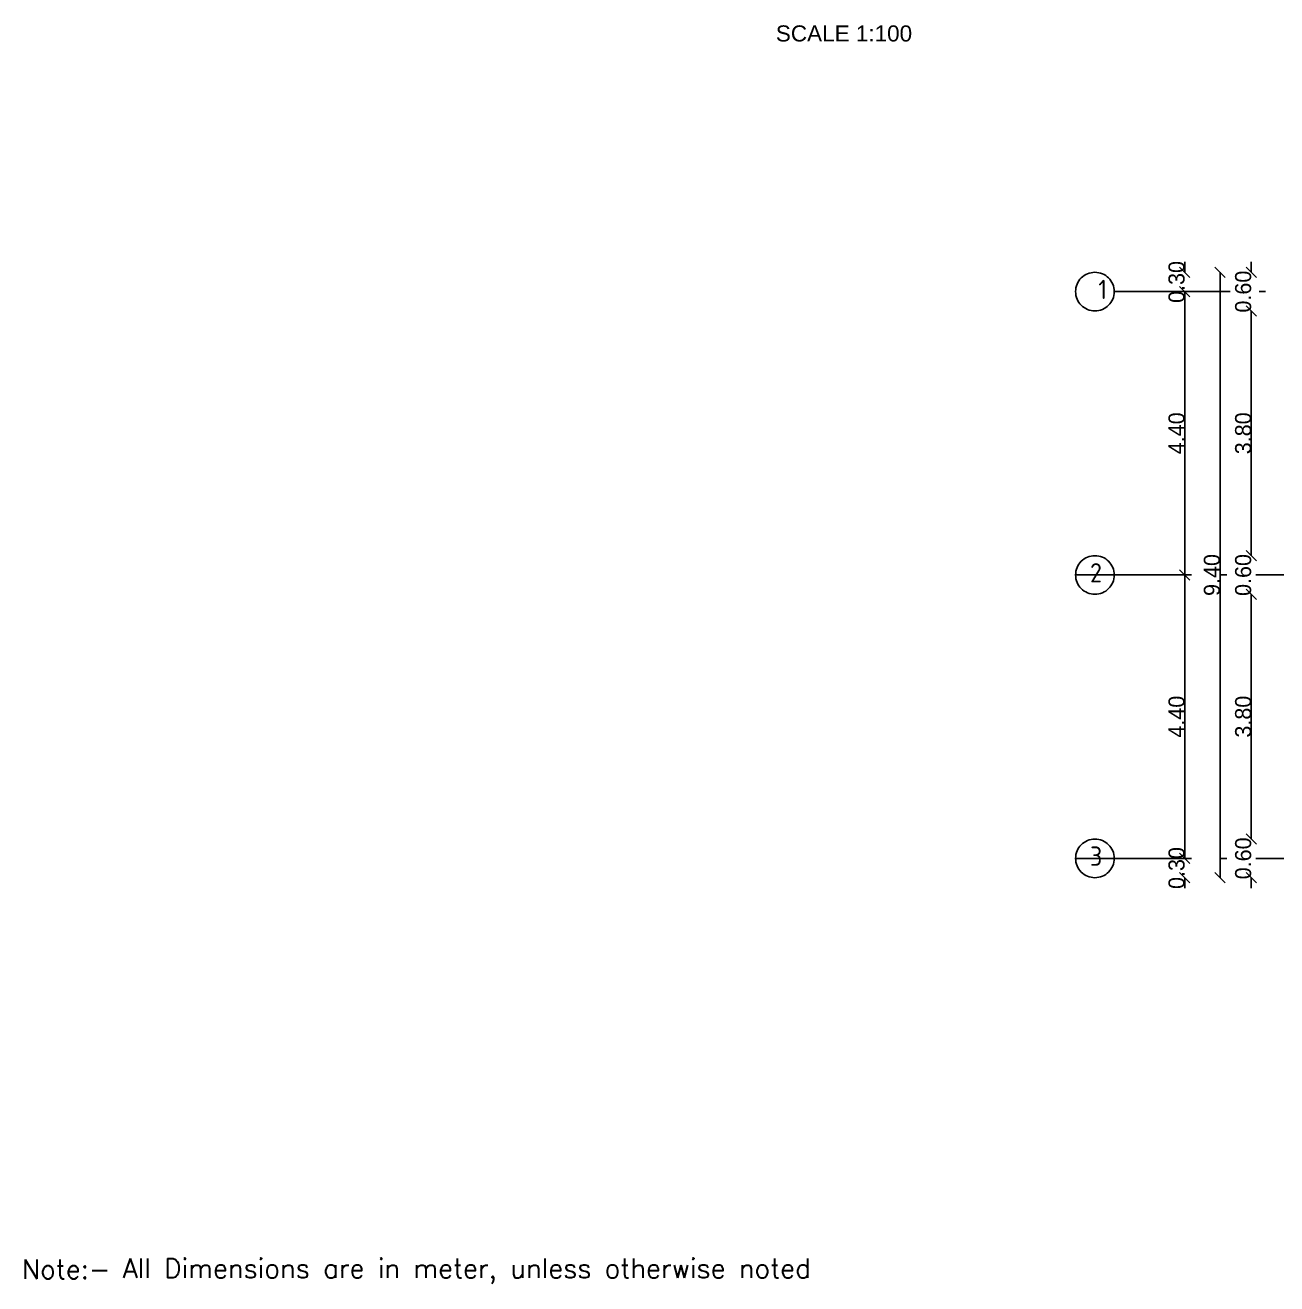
# Model space of a CAD drawing. Extents: x 151242 to 151523, y 158752 to 159354.
# Drawn here: x 151350.47 to 151369.91, y 159066.78 to 159086.32 of the extents above; entities that cross this region are included whole.
import ezdxf

# ---------------------------------------------------------------- set-up
doc = ezdxf.new("R2010")
doc.units = 0
doc.header["$LTSCALE"] = 3
doc.header["$MEASUREMENT"] = 0
doc.header["$PDMODE"] = 2
doc.header["$PDSIZE"] = 0.03
doc.linetypes.add('ACAD_ISO10W100', pattern=[18, 12, -3, 0, -3])
doc.layers.get('0').update_dxf_attribs({"linetype": 'CONTINUOUS'})
doc.layers.get('DEFPOINTS').update_dxf_attribs({"linetype": 'CONTINUOUS'})
for name, color, linetype in [('axis', 8, 'ACAD_ISO10W100'), ('TEXT', 7, 'CONTINUOUS'), ('TXT', 6, 'CONTINUOUS')]:
    doc.layers.add(name, color=color, linetype=linetype)
doc.styles.add('FUTURA', font='SAS_____.PFB')
doc.styles.add('ISO8', font='iso8')
doc.styles.add('ROMANS', font='romans.shx')
doc.dimstyles.new('mais 1-100 plan', dxfattribs={"dimtxt": 0.25, "dimasz": 0.1635, "dimexe": 0.18, "dimexo": 0.0625, "dimgap": 0, "dimtad": 1, "dimzin": 0, "dimdsep": 46, "dimtxsty": 'Standard', "dimblk": 'OBLIQUE', "dimcen": 0, "dimse1": 1, "dimse2": 1, "dimclrd": 8, "dimclrt": 4, "dimadec": 0, "dimazin": 0, "dimtfac": 1, "dimtix": 1, "dimtofl": 0, "dimtmove": 0, "dimatfit": 3, "dimldrblk": 'OBLIQUE', "dimfxl": 0.18, "dimtolj": 1, "dimtzin": 0, "dimarcsym": 0})

# ---------------------------------------------------------------- blocks, each defined once
blk = doc.blocks.new('_OBLIQUE')
at = {"color": 0, "linetype": 'ByBlock'}
blk.add_line((-0.5, -0.5), (0.5, 0.5), dxfattribs=at)
blk = doc.blocks.new('*D552')
at = {"layer": 'axis', "color": 8, "linetype": 'Continuous', "lineweight": -2, "transparency": 16777216}
for p, q in [((151369.511, 159082.484), (151369.511, 159082.648)), ((151369.511, 159081.884), (151369.511, 159081.721))]:
    blk.add_line(p, q, dxfattribs=at)
at = {"layer": 'DEFPOINTS', "color": 0, "linetype": 'Continuous', "transparency": 16777216}
for p in [(151373.395, 159082.484), (151369.511, 159081.884), (151373.395, 159081.884)]:
    blk.add_point(p, dxfattribs=at)
at = {"layer": 'axis', "color": 8, "linetype": 'Continuous', "lineweight": -2, "transparency": 16777216, "xscale": 0.1635000000000001, "yscale": 0.1635000000000001, "zscale": 0.1635000000000001}
for p, rotation in [((151369.511, 159082.484), 270), ((151369.511, 159081.884), 90)]:
    blk.add_blockref('_OBLIQUE', p, dxfattribs=dict(at, rotation=rotation))
at = {"layer": 'axis', "color": 4, "linetype": 'Continuous', "transparency": 16777216, "insert": (151369.386, 159082.184), "char_height": 0.25, "attachment_point": 5, "rotation": 90}
blk.add_mtext('\\A1;0.60', dxfattribs=at)
blk = doc.blocks.new('*D553')
at = {"layer": 'axis', "color": 8, "linetype": 'Continuous', "lineweight": -2, "transparency": 16777216}
blk.add_line((151369.511, 159081.884), (151369.511, 159078.084), dxfattribs=at)
at = {"layer": 'DEFPOINTS', "color": 0, "linetype": 'Continuous', "transparency": 16777216}
for p in [(151373.395, 159081.884), (151369.511, 159078.084), (151373.395, 159078.084)]:
    blk.add_point(p, dxfattribs=at)
at = {"layer": 'axis', "color": 8, "linetype": 'Continuous', "lineweight": -2, "transparency": 16777216, "xscale": 0.1635000000000001, "yscale": 0.1635000000000001, "zscale": 0.1635000000000001}
for p, rotation in [((151369.511, 159081.884), 90), ((151369.511, 159078.084), 270)]:
    blk.add_blockref('_OBLIQUE', p, dxfattribs=dict(at, rotation=rotation))
at = {"layer": 'axis', "color": 4, "linetype": 'Continuous', "transparency": 16777216, "insert": (151369.386, 159079.984), "char_height": 0.25, "attachment_point": 5, "rotation": 90}
blk.add_mtext('\\A1;3.80', dxfattribs=at)
blk = doc.blocks.new('*D554')
at = {"layer": 'axis', "color": 8, "linetype": 'Continuous', "lineweight": -2, "transparency": 16777216}
for p, q in [((151369.511, 159078.084), (151369.511, 159078.248)), ((151369.511, 159077.484), (151369.511, 159077.321))]:
    blk.add_line(p, q, dxfattribs=at)
at = {"layer": 'DEFPOINTS', "color": 0, "linetype": 'Continuous', "transparency": 16777216}
for p in [(151373.395, 159078.084), (151369.511, 159077.484), (151373.395, 159077.484)]:
    blk.add_point(p, dxfattribs=at)
at = {"layer": 'axis', "color": 8, "linetype": 'Continuous', "lineweight": -2, "transparency": 16777216, "xscale": 0.1635000000000001, "yscale": 0.1635000000000001, "zscale": 0.1635000000000001}
for p, rotation in [((151369.511, 159078.084), 270), ((151369.511, 159077.484), 90)]:
    blk.add_blockref('_OBLIQUE', p, dxfattribs=dict(at, rotation=rotation))
at = {"layer": 'axis', "color": 4, "linetype": 'Continuous', "transparency": 16777216, "insert": (151369.386, 159077.784), "char_height": 0.25, "attachment_point": 5, "rotation": 90}
blk.add_mtext('\\A1;0.60', dxfattribs=at)
blk = doc.blocks.new('*D555')
at = {"layer": 'axis', "color": 8, "linetype": 'Continuous', "lineweight": -2, "transparency": 16777216}
blk.add_line((151369.511, 159077.484), (151369.511, 159073.684), dxfattribs=at)
at = {"layer": 'DEFPOINTS', "color": 0, "linetype": 'Continuous', "transparency": 16777216}
for p in [(151373.395, 159077.484), (151369.511, 159073.684), (151373.395, 159073.684)]:
    blk.add_point(p, dxfattribs=at)
at = {"layer": 'axis', "color": 8, "linetype": 'Continuous', "lineweight": -2, "transparency": 16777216, "xscale": 0.1635000000000001, "yscale": 0.1635000000000001, "zscale": 0.1635000000000001}
for p, rotation in [((151369.511, 159077.484), 90), ((151369.511, 159073.684), 270)]:
    blk.add_blockref('_OBLIQUE', p, dxfattribs=dict(at, rotation=rotation))
at = {"layer": 'axis', "color": 4, "linetype": 'Continuous', "transparency": 16777216, "insert": (151369.386, 159075.584), "char_height": 0.25, "attachment_point": 5, "rotation": 90}
blk.add_mtext('\\A1;3.80', dxfattribs=at)
blk = doc.blocks.new('*D556')
at = {"layer": 'axis', "color": 8, "linetype": 'Continuous', "lineweight": -2, "transparency": 16777216}
for p, q in [((151369.511, 159073.684), (151369.511, 159073.848)), ((151369.511, 159073.084), (151369.511, 159072.921))]:
    blk.add_line(p, q, dxfattribs=at)
at = {"layer": 'DEFPOINTS', "color": 0, "linetype": 'Continuous', "transparency": 16777216}
for p in [(151373.395, 159073.684), (151369.511, 159073.084), (151373.395, 159073.084)]:
    blk.add_point(p, dxfattribs=at)
at = {"layer": 'axis', "color": 8, "linetype": 'Continuous', "lineweight": -2, "transparency": 16777216, "xscale": 0.1635000000000001, "yscale": 0.1635000000000001, "zscale": 0.1635000000000001}
for p, rotation in [((151369.511, 159073.684), 270), ((151369.511, 159073.084), 90)]:
    blk.add_blockref('_OBLIQUE', p, dxfattribs=dict(at, rotation=rotation))
at = {"layer": 'axis', "color": 4, "linetype": 'Continuous', "transparency": 16777216, "insert": (151369.386, 159073.384), "char_height": 0.25, "attachment_point": 5, "rotation": 90}
blk.add_mtext('\\A1;0.60', dxfattribs=at)
blk = doc.blocks.new('*D557')
at = {"layer": 'axis', "color": 8, "linetype": 'Continuous', "lineweight": -2, "transparency": 16777216}
blk.add_line((151369.026, 159073.084), (151369.026, 159082.484), dxfattribs=at)
at = {"layer": 'DEFPOINTS', "color": 0, "linetype": 'Continuous', "transparency": 16777216}
for p in [(151369.026, 159082.484), (151369.431, 159082.484), (151369.431, 159073.084)]:
    blk.add_point(p, dxfattribs=at)
at = {"layer": 'axis', "color": 8, "linetype": 'Continuous', "lineweight": -2, "transparency": 16777216, "xscale": 0.1635000000000001, "yscale": 0.1635000000000001, "zscale": 0.1635000000000001}
for p, rotation in [((151369.026, 159082.484), 90), ((151369.026, 159073.084), 270)]:
    blk.add_blockref('_OBLIQUE', p, dxfattribs=dict(at, rotation=rotation))
at = {"layer": 'axis', "color": 4, "linetype": 'Continuous', "transparency": 16777216, "insert": (151368.901, 159077.784), "char_height": 0.25, "attachment_point": 5, "rotation": 90}
blk.add_mtext('\\A1;9.40', dxfattribs=at)
blk = doc.blocks.new('*D558')
at = {"layer": 'axis', "color": 8, "linetype": 'Continuous', "lineweight": -2, "transparency": 16777216}
blk.add_line((151368.477, 159082.184), (151368.477, 159077.784), dxfattribs=at)
at = {"layer": 'DEFPOINTS', "color": 0, "linetype": 'Continuous', "transparency": 16777216}
for p in [(151368.157, 159082.184), (151368.157, 159077.784), (151368.477, 159077.784)]:
    blk.add_point(p, dxfattribs=at)
at = {"layer": 'axis', "color": 8, "linetype": 'Continuous', "lineweight": -2, "transparency": 16777216, "xscale": 0.1635000000000001, "yscale": 0.1635000000000001, "zscale": 0.1635000000000001}
for p, rotation in [((151368.477, 159082.184), 90), ((151368.477, 159077.784), 270)]:
    blk.add_blockref('_OBLIQUE', p, dxfattribs=dict(at, rotation=rotation))
at = {"layer": 'axis', "color": 4, "linetype": 'Continuous', "transparency": 16777216, "insert": (151368.352, 159079.984), "char_height": 0.25, "attachment_point": 5, "rotation": 90}
blk.add_mtext('\\A1;4.40', dxfattribs=at)
blk = doc.blocks.new('*D559')
at = {"layer": 'axis', "color": 8, "linetype": 'Continuous', "lineweight": -2, "transparency": 16777216}
blk.add_line((151368.477, 159077.784), (151368.477, 159073.384), dxfattribs=at)
at = {"layer": 'DEFPOINTS', "color": 0, "linetype": 'Continuous', "transparency": 16777216}
for p in [(151368.772, 159077.784), (151368.477, 159073.384), (151368.772, 159073.384)]:
    blk.add_point(p, dxfattribs=at)
at = {"layer": 'axis', "color": 8, "linetype": 'Continuous', "lineweight": -2, "transparency": 16777216, "xscale": 0.1635000000000001, "yscale": 0.1635000000000001, "zscale": 0.1635000000000001}
for p, rotation in [((151368.477, 159077.784), 90), ((151368.477, 159073.384), 270)]:
    blk.add_blockref('_OBLIQUE', p, dxfattribs=dict(at, rotation=rotation))
at = {"layer": 'axis', "color": 4, "linetype": 'Continuous', "transparency": 16777216, "insert": (151368.352, 159075.584), "char_height": 0.25, "attachment_point": 5, "rotation": 90}
blk.add_mtext('\\A1;4.40', dxfattribs=at)
blk = doc.blocks.new('*D560')
at = {"layer": 'axis', "color": 8, "linetype": 'Continuous', "lineweight": -2, "transparency": 16777216}
for p, q in [((151368.477, 159073.384), (151368.477, 159073.548)), ((151368.477, 159073.084), (151368.477, 159072.921))]:
    blk.add_line(p, q, dxfattribs=at)
at = {"layer": 'DEFPOINTS', "color": 0, "linetype": 'Continuous', "transparency": 16777216}
for p in [(151369.106, 159073.384), (151368.477, 159073.084), (151369.106, 159073.084)]:
    blk.add_point(p, dxfattribs=at)
at = {"layer": 'axis', "color": 8, "linetype": 'Continuous', "lineweight": -2, "transparency": 16777216, "xscale": 0.1635000000000001, "yscale": 0.1635000000000001, "zscale": 0.1635000000000001}
for p, rotation in [((151368.477, 159073.384), 270), ((151368.477, 159073.084), 90)]:
    blk.add_blockref('_OBLIQUE', p, dxfattribs=dict(at, rotation=rotation))
at = {"layer": 'axis', "color": 4, "linetype": 'Continuous', "transparency": 16777216, "insert": (151368.352, 159073.234), "char_height": 0.25, "attachment_point": 5, "rotation": 90}
blk.add_mtext('\\A1;0.30', dxfattribs=at)
blk = doc.blocks.new('*D561')
at = {"layer": 'axis', "color": 8, "linetype": 'Continuous', "lineweight": -2, "transparency": 16777216}
for p, q in [((151368.477, 159082.484), (151368.477, 159082.648)), ((151368.477, 159082.184), (151368.477, 159082.021))]:
    blk.add_line(p, q, dxfattribs=at)
at = {"layer": 'DEFPOINTS', "color": 0, "linetype": 'Continuous', "transparency": 16777216}
for p in [(151368.477, 159082.484), (151369.026, 159082.484), (151368.477, 159082.184)]:
    blk.add_point(p, dxfattribs=at)
at = {"layer": 'axis', "color": 8, "linetype": 'Continuous', "lineweight": -2, "transparency": 16777216, "xscale": 0.1635000000000001, "yscale": 0.1635000000000001, "zscale": 0.1635000000000001}
for p, rotation in [((151368.477, 159082.484), 270), ((151368.477, 159082.184), 90)]:
    blk.add_blockref('_OBLIQUE', p, dxfattribs=dict(at, rotation=rotation))
at = {"layer": 'axis', "color": 4, "linetype": 'Continuous', "transparency": 16777216, "insert": (151368.352, 159082.334), "char_height": 0.25, "attachment_point": 5, "rotation": 90}
blk.add_mtext('\\A1;0.30', dxfattribs=at)

msp = doc.modelspace()

# ---------------------------------------------------------------- linework, layer by layer
at = {"layer": 'axis', "ltscale": 0.05}
for p, q in [((151367.383, 159082.184), (151385.775, 159082.184)), ((151366.783, 159077.784), (151385.775, 159077.784)), ((151366.783, 159073.384), (151385.775, 159073.384))]:
    msp.add_line(p, q, dxfattribs=at)
at = {"layer": 'axis'}
for centre in [(151367.083, 159082.184), (151367.083, 159077.784), (151367.083, 159073.384)]:
    msp.add_circle(centre, 0.3, dxfattribs=at)

# ---------------------------------------------------------------- texts
at = {"layer": 'axis', "color": 3, "style": 'ISO8'}
for s, p in [('1', (151367.137, 159082.068)), ('2', (151367.008, 159077.668)), ('3', (151367.008, 159073.268))]:
    msp.add_text(s, height=0.3, dxfattribs=at).set_placement(p)
at = {"layer": 'TEXT', "color": 1, "linetype": 'Continuous', "ltscale": 5, "style": 'ROMANS'}
for s, p in [('Note:-', (151350.422, 159066.855)), ('       All Dimensions are in meter, unless otherwise noted', (151350.422, 159066.869))]:
    msp.add_text(s, height=0.3, dxfattribs=at).set_placement(p)
at = {"layer": 'TXT', "style": 'FUTURA'}
msp.add_text('SCALE 1:100', height=0.25, dxfattribs=at).set_placement((151362.129, 159086.068))

# ---------------------------------------------------------------- dimensions: what is measured, and where the dimension line sits
at = {"layer": 'axis', "color": 2, "linetype": 'Continuous'}
for base, p1, p2, picture, middle in [((151368.477, 159082.484), (151368.477, 159082.184), (151369.026, 159082.484), '*D561', (151368.352, 159082.334)), ((151369.026, 159082.484), (151369.431, 159073.084), (151369.431, 159082.484), '*D557', (151368.901, 159077.784)), ((151369.511, 159081.884), (151373.395, 159082.484), (151373.395, 159081.884), '*D552', (151369.386, 159082.184)), ((151368.477, 159077.784), (151368.157, 159082.184), (151368.157, 159077.784), '*D558', (151368.352, 159079.984)), ((151369.511, 159078.084), (151373.395, 159081.884), (151373.395, 159078.084), '*D553', (151369.386, 159079.984)), ((151369.511, 159077.484), (151373.395, 159078.084), (151373.395, 159077.484), '*D554', (151369.386, 159077.784)), ((151368.477, 159073.384), (151368.772, 159077.784), (151368.772, 159073.384), '*D559', (151368.352, 159075.584)), ((151369.511, 159073.684), (151373.395, 159077.484), (151373.395, 159073.684), '*D555', (151369.386, 159075.584)), ((151369.511, 159073.084), (151373.395, 159073.684), (151373.395, 159073.084), '*D556', (151369.386, 159073.384)), ((151368.477, 159073.084), (151369.106, 159073.384), (151369.106, 159073.084), '*D560', (151368.352, 159073.234))]:
    dim = msp.add_linear_dim(base=base, p1=p1, p2=p2, angle=90, dimstyle='mais 1-100 plan', override={"dimfxlon": 1, "dimarcsym": 1}, dxfattribs=at)
    dim.commit()
    dim.dimension.update_dxf_attribs({"geometry": picture, "text_midpoint": middle})

doc.saveas('drawing.dxf')
